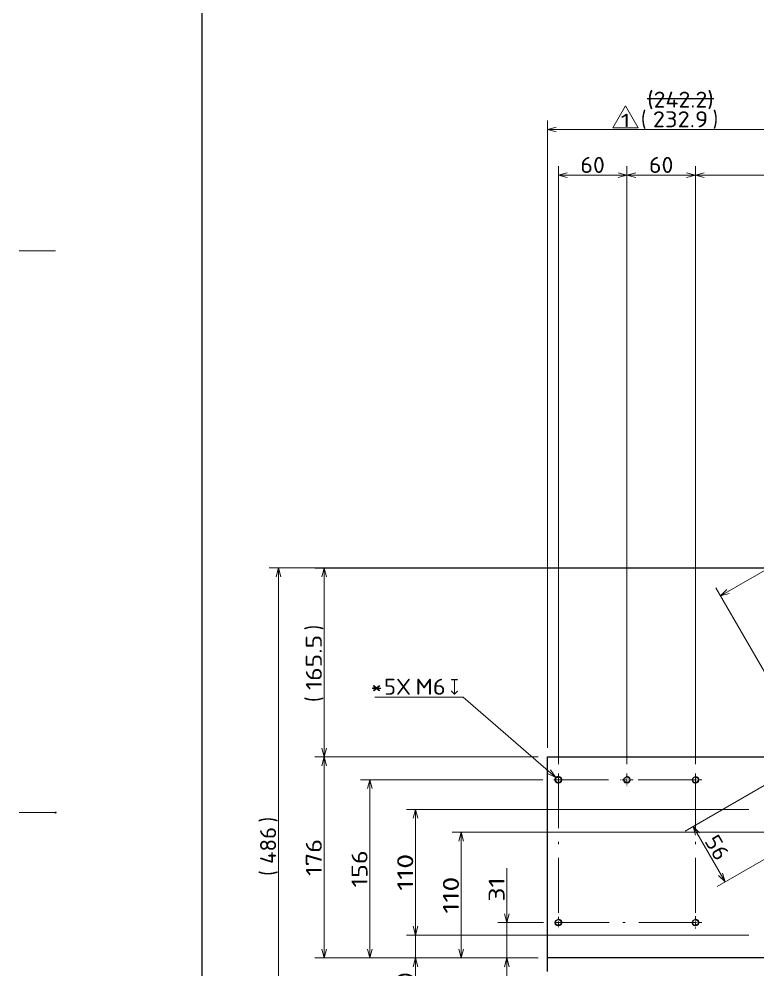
# Model space of a CAD drawing. Extents: x 0 to 1254, y -12 to 833.
# Drawn here: x 0 to 161.7, y 262.5 to 470.8 of the extents above; entities that cross this region are included whole.
import ezdxf
from ezdxf.enums import TextEntityAlignment as Align

# ---------------------------------------------------------------- set-up
doc = ezdxf.new("R2010")
doc.units = 0
doc.linetypes.add('DASHDOT', pattern=[18.5, 12, -3, 0.5, -3])
doc.layers.get('0').update_dxf_attribs({"lineweight": 13})
doc.styles.add('GDT', font='gdt.shx')
doc.styles.get("Standard").update_dxf_attribs({"font": 'isocp.shx'})
doc.dimstyles.get("Standard").update_dxf_attribs({"dimtxt": 2.5, "dimasz": 2.5, "dimexe": 1.25, "dimexo": 0.625, "dimtad": 1, "dimcen": 2.5, "dimadec": 0, "dimazin": 0, "dimtfac": 1, "dimtmove": 0, "dimatfit": 0, "dimfxl": 1, "dimarcsym": 0})

# ---------------------------------------------------------------- blocks, each defined once
blk = doc.blocks.new('*D199')
at = {"color": 7, "lineweight": 13}
for p, q in [((114.59171, 304.176621), (74.741704, 304.176621)), ((76.741704, 265.176621), (76.741704, 304.176621)), ((113.59171, 265.176621), (74.741704, 265.176621))]:
    blk.add_line(p, q, dxfattribs=at)
for points in [[(77.259343, 302.244769), (76.741704, 304.176621), (76.224065, 302.244769)], [(76.224065, 267.108472), (76.741704, 265.176621), (77.259343, 267.108472)]]:
    blk.add_lwpolyline(points, dxfattribs=at)
at = {"color": 7, "lineweight": 13, "width": 0.854609}
blk.add_text('156', height=3.5, rotation=90, dxfattribs=at).set_placement((76.241704, 280.617226), (76.241704, 288.736016), align=Align.FIT)
blk = doc.blocks.new('*D200')
at = {"color": 214, "lineweight": 13}
for p, q in [((97.187337, 322.303302), (77.85758, 322.303302)), ((117.426229, 304.66931), (97.187337, 322.303302))]:
    blk.add_line(p, q, dxfattribs=at)
blk.add_lwpolyline([(115.629644, 305.548104), (117.426229, 304.66931), (116.309743, 306.328662)], dxfattribs=at)
blk.add_arc((117.991704, 304.176621), 0.75, 346.145873, 170.000007, dxfattribs=at)
for s, width, p, p2 in [('5X', 0.953544, (79.85758, 322.803302), (85.737767, 322.803302)), ('M6', 0.967101, (86.737783, 322.803302), (93.346303, 322.803302))]:
    blk.add_text(s, height=3.5, dxfattribs=dict(at, width=width)).set_placement(p, p2, align=Align.FIT)
at = {"color": 214, "lineweight": 13, "style": 'GDT', "width": 0.52601}
blk.add_text('x', height=3.5, dxfattribs=at).set_placement((94.346303, 322.803302), (96.187337, 322.803302), align=Align.FIT)
blk = doc.blocks.new('*D203')
at = {"color": 7, "lineweight": 13}
for p, q in [((174.416562, 309.516368), (145.726903, 292.952389)), ((147.458959, 293.952389), (154.458959, 281.828034)), ((169.259656, 290.373219), (152.726903, 280.828034))]:
    blk.add_line(p, q, dxfattribs=at)
for points in [[(148.873174, 292.538174), (147.458959, 293.952389), (147.976598, 292.020535)], [(153.044744, 283.242245), (154.458959, 281.828034), (153.94132, 283.759885)]]:
    blk.add_lwpolyline(points, dxfattribs=at)
at = {"color": 7, "lineweight": 13, "width": 0.868247}
blk.add_text('56', height=3.5, rotation=299.999991, dxfattribs=at).set_placement((149.864766, 290.78539), (152.54186, 286.148526), align=Align.FIT)
blk = doc.blocks.new('*D204')
at = {"color": 7, "lineweight": 13}
for p, q in [((172.58901, 292.676621), (94.741704, 292.676621)), ((96.741704, 265.176621), (96.741704, 292.676621)), ((113.59171, 265.176621), (94.741704, 265.176621))]:
    blk.add_line(p, q, dxfattribs=at)
for points in [[(97.259343, 290.744771), (96.741704, 292.676621), (96.224065, 290.744771)], [(96.224065, 267.108472), (96.741704, 265.176621), (97.259343, 267.108472)]]:
    blk.add_lwpolyline(points, dxfattribs=at)
at = {"color": 7, "lineweight": 13, "width": 0.854609}
blk.add_text('110', height=3.5, rotation=90, dxfattribs=at).set_placement((96.241704, 274.867226), (96.241704, 282.986016), align=Align.FIT)
blk = doc.blocks.new('*D212')
at = {"color": 7, "lineweight": 13}
for p, q in [((106.741704, 260.176621), (106.741704, 284.839555)), ((114.726827, 272.926621), (104.741704, 272.926621)), ((113.59171, 265.176621), (104.741704, 265.176621))]:
    blk.add_line(p, q, dxfattribs=at)
for points in [[(106.224065, 274.858472), (106.741704, 272.926621), (107.259343, 274.858472)], [(107.259343, 263.244771), (106.741704, 265.176621), (106.224065, 263.244771)]]:
    blk.add_lwpolyline(points, dxfattribs=at)
at = {"color": 7, "lineweight": 13, "width": 1.036294}
blk.add_text('31', height=3.5, rotation=90, dxfattribs=at).set_placement((106.241704, 277.485367), (106.241704, 282.839555), align=Align.FIT)
blk = doc.blocks.new('*D217')
at = {"color": 7, "lineweight": 13}
for p, q in [((244.493902, 352.284941), (224.128198, 387.559373)), ((153.462392, 344.451054), (225.128198, 385.827325)), ((172.8281, 310.908672), (152.462392, 346.183104))]:
    blk.add_line(p, q, dxfattribs=at)
for points in [[(223.713987, 384.41311), (225.128198, 385.827325), (223.196348, 385.309685)], [(154.876607, 345.865267), (153.462392, 344.451054), (155.394246, 344.968692)]]:
    blk.add_lwpolyline(points, dxfattribs=at)
for s, p in [(')', (193.426862, 368.101899)), ('(', (183.297117, 362.253487))]:
    blk.add_text(s, height=3.5, rotation=30.000001, dxfattribs=at).set_placement(p)
at = {"color": 7, "lineweight": 13, "width": 0.955152}
blk.add_text('331', height=3.5, rotation=29.999986, dxfattribs=at).set_placement((185.52976, 363.542504), (192.560842, 367.601899), align=Align.FIT)
blk = doc.blocks.new('*D221')
at = {"color": 7, "lineweight": 13}
for p, q in [((113.59171, 309.176621), (64.741704, 309.176621)), ((66.741704, 265.176621), (66.741704, 309.176621)), ((113.59171, 265.176621), (64.741704, 265.176621))]:
    blk.add_line(p, q, dxfattribs=at)
for points in [[(67.259343, 307.244769), (66.741704, 309.176621), (66.224065, 307.244769)], [(66.224065, 267.108472), (66.741704, 265.176621), (67.259343, 267.108472)]]:
    blk.add_lwpolyline(points, dxfattribs=at)
at = {"color": 7, "lineweight": 13, "width": 0.854609}
blk.add_text('176', height=3.5, rotation=90, dxfattribs=at).set_placement((66.241704, 283.117226), (66.241704, 291.236016), align=Align.FIT)
blk = doc.blocks.new('*D222')
at = {"color": 7, "lineweight": 13}
for p, q in [((243.491704, 350.551621), (64.741704, 350.551621)), ((66.741704, 309.176621), (66.741704, 350.551621)), ((113.59171, 309.176621), (64.741704, 309.176621))]:
    blk.add_line(p, q, dxfattribs=at)
for points in [[(67.259343, 348.619769), (66.741704, 350.551621), (66.224065, 348.619769)], [(66.224065, 311.108473), (66.741704, 309.176621), (67.259343, 311.108473)]]:
    blk.add_lwpolyline(points, dxfattribs=at)
for s, p in [(')', (66.241704, 336.919323)), ('(', (66.241704, 321.230885))]:
    blk.add_text(s, height=3.5, rotation=90.000003, dxfattribs=at).set_placement(p)
at = {"color": 7, "lineweight": 13, "width": 0.8352}
blk.add_text('165.5', height=3.5, rotation=90, dxfattribs=at).set_placement((66.241704, 323.808919), (66.241704, 335.919324), align=Align.FIT)
blk = doc.blocks.new('*D226')
at = {"color": 7, "lineweight": 13}
for p, q in [((115.59171, 311.176621), (115.59171, 448.551621)), ((173.8281, 311.176621), (173.8281, 448.551621)), ((115.59171, 446.551621), (173.8281, 446.551621))]:
    blk.add_line(p, q, dxfattribs=at)
for points in [[(117.523549, 447.06926), (115.59171, 446.551621), (117.523549, 446.033982)], [(171.896253, 446.033982), (173.8281, 446.551621), (171.896253, 447.06926)]]:
    blk.add_lwpolyline(points, dxfattribs=at)
for s, p in [('(', (136.076665, 447.051621)), (')', (151.765111, 447.051621))]:
    blk.add_text(s, height=3.5, dxfattribs=at).set_placement(p)
at = {"color": 7, "lineweight": 13, "width": 0.844913}
blk.add_text('232.9', height=3.5, dxfattribs=at).set_placement((138.654699, 447.051621), (150.765111, 447.051621), align=Align.FIT)
blk = doc.blocks.new('*D239')
at = {"color": 7, "lineweight": 13}
for p, q in [((243.491704, 350.55289), (54.741704, 350.55289)), ((56.741704, 229.051621), (56.741704, 350.55289)), ((113.59171, 229.051621), (54.741704, 229.051621))]:
    blk.add_line(p, q, dxfattribs=at)
for points in [[(57.259343, 348.621039), (56.741704, 350.55289), (56.224065, 348.621039)], [(56.224065, 230.983475), (56.741704, 229.051621), (57.259343, 230.983475)]]:
    blk.add_lwpolyline(points, dxfattribs=at)
for s, p in [(')', (56.241704, 294.861649)), ('(', (56.241704, 283.16483))]:
    blk.add_text(s, height=3.5, rotation=90.000003, dxfattribs=at).set_placement(p)
at = {"color": 7, "lineweight": 13, "width": 0.854609}
blk.add_text('486', height=3.5, rotation=90, dxfattribs=at).set_placement((56.241704, 285.74286), (56.241704, 293.861649), align=Align.FIT)
blk = doc.blocks.new('*D250')
at = {"color": 7, "lineweight": 13}
for p, q in [((163.491704, 266.35162), (163.491704, 164.551621)), ((115.59171, 206.301621), (115.59171, 164.551621)), ((89.197088, 166.551621), (168.491704, 166.551621))]:
    blk.add_line(p, q, dxfattribs=at)
for points in [[(113.659856, 166.033982), (115.59171, 166.551621), (113.659856, 167.06926)], [(165.423559, 167.06926), (163.491704, 166.551621), (165.423559, 166.033982)]]:
    blk.add_lwpolyline(points, dxfattribs=at)
for s, p in [('(', (91.197088, 167.051621)), (')', (106.885534, 167.051621))]:
    blk.add_text(s, height=3.5, dxfattribs=at).set_placement(p)
at = {"color": 7, "lineweight": 13, "width": 0.835201}
blk.add_text('191.6', height=3.5, dxfattribs=at).set_placement((93.775121, 167.051621), (105.885534, 167.051621), align=Align.FIT)
blk = doc.blocks.new('*D259')
at = {"color": 7, "lineweight": 13}
for p, q in [((147.991704, 307.576621), (147.991704, 438.551621)), ((333.991704, 284.176621), (333.991704, 438.551621)), ((147.991704, 436.551621), (333.991704, 436.551621))]:
    blk.add_line(p, q, dxfattribs=at)
for points in [[(149.923559, 437.06926), (147.991704, 436.551621), (149.923559, 436.033982)], [(332.059854, 436.033982), (333.991704, 436.551621), (332.059854, 437.06926)]]:
    blk.add_lwpolyline(points, dxfattribs=at)
at = {"color": 7, "lineweight": 13, "width": 0.839874}
blk.add_text('744', height=3.5, dxfattribs=at).set_placement((257.682311, 437.051621), (265.801097, 437.051621), align=Align.FIT)
blk = doc.blocks.new('*D260')
at = {"color": 7, "lineweight": 13}
for p, q in [((132.991704, 307.576621), (132.991704, 438.551621)), ((147.991704, 307.576621), (147.991704, 438.551621)), ((132.991704, 436.551621), (147.991704, 436.551621))]:
    blk.add_line(p, q, dxfattribs=at)
for points in [[(134.923559, 437.06926), (132.991704, 436.551621), (134.923559, 436.033982)], [(146.05985, 436.033982), (147.991704, 436.551621), (146.05985, 437.06926)]]:
    blk.add_lwpolyline(points, dxfattribs=at)
at = {"color": 7, "lineweight": 13, "width": 0.868247}
blk.add_text('60', height=3.5, dxfattribs=at).set_placement((137.814611, 437.051621), (143.168798, 437.051621), align=Align.FIT)
blk = doc.blocks.new('*D261')
at = {"color": 7, "lineweight": 13}
for p, q in [((117.991704, 307.576621), (117.991704, 438.551621)), ((132.991704, 307.576621), (132.991704, 438.551621)), ((117.991704, 436.551621), (132.991704, 436.551621))]:
    blk.add_line(p, q, dxfattribs=at)
for points in [[(119.923559, 437.06926), (117.991704, 436.551621), (119.923559, 436.033982)], [(131.05985, 436.033982), (132.991704, 436.551621), (131.05985, 437.06926)]]:
    blk.add_lwpolyline(points, dxfattribs=at)
at = {"color": 7, "lineweight": 13, "width": 0.868247}
blk.add_text('60', height=3.5, dxfattribs=at).set_placement((122.814611, 437.051621), (128.168798, 437.051621), align=Align.FIT)
blk = doc.blocks.new('*D262')
at = {"color": 7, "lineweight": 13}
for p, q in [((86.741704, 254.688325), (86.741704, 275.176621)), ((159.666707, 270.176621), (84.741704, 270.176621)), ((113.59171, 265.176621), (84.741704, 265.176621))]:
    blk.add_line(p, q, dxfattribs=at)
for points in [[(86.224065, 272.108472), (86.741704, 270.176621), (87.259343, 272.108472)], [(87.259343, 263.244771), (86.741704, 265.176621), (86.224065, 263.244771)]]:
    blk.add_lwpolyline(points, dxfattribs=at)
at = {"color": 7, "lineweight": 13, "width": 0.868247}
blk.add_text('20', height=3.5, rotation=90, dxfattribs=at).set_placement((86.241704, 256.688325), (86.241704, 262.042512), align=Align.FIT)
blk = doc.blocks.new('*D263')
at = {"color": 7, "lineweight": 13}
for p, q in [((159.666707, 297.676621), (84.741704, 297.676621)), ((86.741704, 270.176621), (86.741704, 297.676621)), ((159.666707, 270.176621), (84.741704, 270.176621))]:
    blk.add_line(p, q, dxfattribs=at)
for points in [[(87.259343, 295.744769), (86.741704, 297.676621), (86.224065, 295.744769)], [(86.224065, 272.108472), (86.741704, 270.176621), (87.259343, 272.108472)]]:
    blk.add_lwpolyline(points, dxfattribs=at)
at = {"color": 7, "lineweight": 13, "width": 0.854609}
blk.add_text('110', height=3.5, rotation=90, dxfattribs=at).set_placement((86.241704, 279.867226), (86.241704, 287.986016), align=Align.FIT)

msp = doc.modelspace()

# ---------------------------------------------------------------- linework, layer by layer
at = {"color": 7, "lineweight": 25}
for p, q in [((40, 816), (40, 25)), ((137.4267, 453.3578), (151.9931, 453.3578)), ((115.5917, 265.1766), (115.5917, 309.1766)), ((115.5917, 309.1766), (171.1486, 309.1766)), ((168.4917, 265.1766), (115.5917, 265.1766)), ((115.5917, 262.1766), (115.5917, 265.1766)), ((168.4917, 265.1766), (115.5917, 265.1766))]:
    msp.add_line(p, q, dxfattribs=at)
at = {"color": 7, "lineweight": 13}
for p, q in [((129.8866, 446.9056), (132.6866, 451.7553)), ((132.6866, 451.7553), (135.4866, 446.9056)), ((129.8866, 446.9056), (135.4866, 446.9056)), ((0, 420), (8, 420)), ((0, 297), (8, 297))]:
    msp.add_line(p, q, dxfattribs=at)
at = {"color": 7, "linetype": 'DASHDOT', "lineweight": 13}
for p, q in [((147.4788, 304.1766), (116.5917, 304.1766)), ((117.9917, 305.5766), (117.9917, 273.7272)), ((147.9917, 305.5766), (147.9917, 274.6283)), ((147.6337, 272.9266), (116.7268, 272.9266))]:
    msp.add_line(p, q, dxfattribs=at)
at = {"color": 7, "linetype": 'DASHDOT', "lineweight": 13, "ltscale": 0.07}
for p, q in [((134.3917, 304.1766), (131.5917, 304.1766)), ((132.9917, 305.5766), (132.9917, 302.7766)), ((149.3917, 304.1766), (146.5917, 304.1766)), ((149.3917, 272.9266), (146.5917, 272.9266)), ((147.9917, 274.3266), (147.9917, 271.5266))]:
    msp.add_line(p, q, dxfattribs=at)
at = {"color": 7, "linetype": 'DASHDOT', "lineweight": 13, "ltscale": 0.063244}
msp.add_line((117.9917, 274.1915), (117.9917, 271.6617), dxfattribs=at)
at = {"color": 7, "lineweight": 25}
for centre in [(117.9917, 304.1766), (132.9917, 304.1766), (147.9917, 304.1766), (117.9917, 272.9266), (147.9917, 272.9266)]:
    msp.add_circle(centre, 0.65, dxfattribs=at)
at = {"color": 7, "lineweight": 13}
msp.add_circle((8, 297), 0.1, dxfattribs=at)
for centre in [(117.9917, 304.1766), (132.9917, 304.1766), (147.9917, 304.1766), (117.9917, 272.9266), (147.9917, 272.9266)]:
    msp.add_arc(centre, 0.75, 169.999993, 100.000014, dxfattribs=at)

# ---------------------------------------------------------------- texts
for s, height, width, p, p2 in [('(242.2)', 3.5, 0.766656, (137.4267, 451.3549), (151.9931, 451.3549)), ('1', 2.91, 1.412505, (131.6366, 447.0991), (133.7896, 447.0991)), ('*', 3.5, 1.1952, (76.929, 322.8531), (79.5186, 322.8531))]:
    msp.add_text(s, height=height, dxfattribs=dict(at, width=width)).set_placement(p, p2, align=Align.FIT)

# ---------------------------------------------------------------- dimensions: what is measured, and where the dimension line sits
at = {"lineweight": 0}
for base, p1, p2, angle, picture, middle, dimtype in [((115.5917, 446.5516), (173.8281, 309.1766), (115.5917, 309.1766), 180, '*D226', (144.7099, 446.5516), 161), ((153.4624, 344.4511), (245.4939, 350.5529), (173.8281, 309.1766), 210, '*D217', (189.2953, 365.1392), 161), ((56.7417, 229.0516), (245.4917, 350.5529), (115.5917, 229.0516), 270, '*D239', (56.7417, 289.8023), 160), ((66.7417, 309.1766), (245.4917, 350.5516), (115.5917, 309.1766), 270, '*D222', (66.7417, 329.8641), 160), ((115.5917, 166.5516), (163.4917, 268.3516), (115.5917, 208.3016), 180, '*D250', (99.8303, 166.5516), 160)]:
    dim = msp.add_linear_dim(base=base, p1=p1, p2=p2, angle=angle, text='(<>)', dimstyle='STANDARD', override={"dimlfac": 4}, dxfattribs=at)
    dim.commit()
    dim.dimension.update_dxf_attribs({"geometry": picture, "text_midpoint": middle, "dimtype": dimtype})
for base, p1, p2, angle, picture, middle, dimtype in [((132.9917, 436.5516), (117.9917, 305.5766), (132.9917, 305.5766), 0, '*D261', (125.4917, 436.5516), 161), ((147.9917, 436.5516), (132.9917, 305.5766), (147.9917, 305.5766), 0, '*D260', (140.4917, 436.5516), 161), ((154.459, 281.828), (176.1486, 310.5164), (170.9917, 291.3732), 300, '*D203', (150.7703, 288.217), 160), ((66.7417, 265.1766), (115.5917, 309.1766), (115.5917, 265.1766), 270, '*D221', (66.7417, 287.1766), 161), ((76.7417, 265.1766), (116.5917, 304.1766), (115.5917, 265.1766), 270, '*D199', (76.7417, 284.6766), 160), ((86.7417, 270.1766), (161.6667, 297.6766), (161.6667, 270.1766), 270, '*D263', (86.7417, 283.9266), 161), ((96.7417, 265.1766), (174.589, 292.6766), (115.5917, 265.1766), 270, '*D204', (96.7417, 278.9266), 160), ((106.7417, 272.9266), (115.5917, 265.1766), (116.7268, 272.9266), 90, '*D212', (106.7417, 280.1625), 160), ((86.7417, 265.1766), (161.6667, 270.1766), (115.5917, 265.1766), 270, '*D262', (86.7417, 259.3654), 160)]:
    dim = msp.add_linear_dim(base=base, p1=p1, p2=p2, angle=angle, dimstyle='STANDARD', override={"dimlfac": 4}, dxfattribs=at)
    dim.commit()
    dim.dimension.update_dxf_attribs({"geometry": picture, "text_midpoint": middle, "dimtype": dimtype})
dim = msp.add_linear_dim(base=(333.9917, 436.5516), p1=(147.9917, 305.5766), p2=(333.9917, 282.1766), dimstyle='STANDARD', override={"dimlfac": 4}, dxfattribs=at)
dim.commit()
dim.dimension.update_dxf_attribs({"geometry": '*D259', "text_midpoint": (261.7417, 436.5516), "dimtype": 160})
dim = msp.add_diameter_dim_2p(p1=(118.5572, 303.6839), p2=(117.4262, 304.6693), text='5XM6<DEPTH>', dimstyle='STANDARD', override={"dimlfac": 4}, dxfattribs=at)
dim.commit()
dim.dimension.update_dxf_attribs({"geometry": '*D200', "text_midpoint": (90.8631, 327.8136), "dimtype": 163})

doc.saveas('drawing.dxf')
